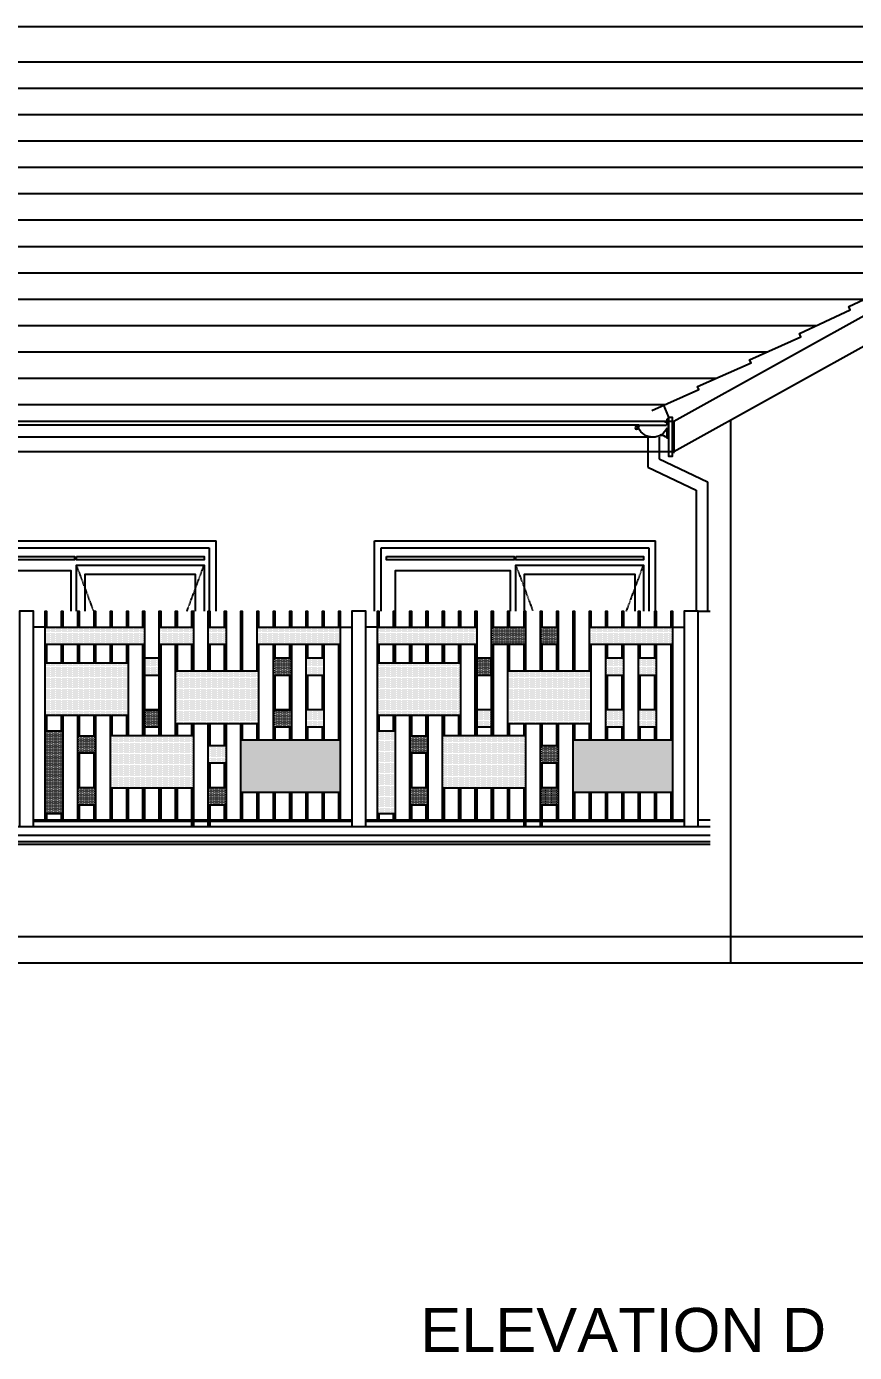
# Model space of a CAD drawing. Header units: inches. Extents: x -48459 to 205009, y 10398 to 54474.
# Drawn here: x 33188 to 37897, y 45607 to 53151 of the extents above; entities that cross this region are included whole.
import ezdxf

# ---------------------------------------------------------------- set-up
doc = ezdxf.new("R2010")
doc.units = ezdxf.units.IN
doc.header["$MEASUREMENT"] = 0
for name, pattern in [('13-42_First_Flr_Plan_XREF$0$HIDDEN', [0.375, 0.25, -0.125]), ('14-08 - Household Unit Master X-ref$0$DASHED2', [9.525, 6.35, -3.175]), ('HIDDEN', [4.5, 1.5, -1.5, 1.5])]:
    doc.linetypes.add(name, pattern=pattern)
doc.layers.add('.', color=80, linetype='Continuous', lineweight=18)
for name, color, linetype in [('10-095_Xref_Sections$0$AR-Roof', 2, 'Continuous'), ('AR-backround', 9, 'Continuous'), ('AR-BRICK', 253, 'Continuous'), ('AR-HATCH', 8, 'Continuous'), ('AR-NEW-WALL', 2, 'Continuous'), ('AR-RAILING', 8, 'Continuous'), ('AR-RAINWATER', 8, 'Continuous'), ('AR-ROOF-LINE', 8, 'Continuous'), ('AR-RWP', 8, 'Continuous'), ('AR-SECTION-LINE', 5, 'Continuous'), ('SECTION_3', 7, 'Continuous')]:
    doc.layers.add(name, color=color, linetype=linetype)
doc.layers.add('AR-DEMOLITIONS', color=1, linetype='13-42_First_Flr_Plan_XREF$0$HIDDEN', true_color=0xff0000)
doc.styles.add('MS_1.100_5.0mm', font='arial.ttf', dxfattribs={"height": 500})
pattern_1 = [(0, (3780.255, 0), (3.125, 6.25), [0, -6.25])]
pattern_2 = [(0, (5670.382, 0), (3.125, 6.25), [0, -6.25])]
pattern_3 = [(0, (3779.975, -294.351), (3.125, 6.25), [0, -6.25])]
pattern_4 = [(0, (5670.382, -294.351), (3.125, 6.25), [0, -6.25])]

# ---------------------------------------------------------------- blocks, each defined once
blk = doc.blocks.new('GUTTER END')
at = {"layer": '10-095_Xref_Sections$0$AR-Roof', "color": 8}
for p, q in [((0, -110), (0, 0)), ((0, 0), (8, 0)), ((8, -15.7), (8, 0)), ((8, -10), (18.2, -20.2)), ((8, -15.7), (15.4, -23)), ((8, -109.5), (8, -52.5)), ((167.7, -35.9), (10.6, -35.9)), ((15.4, -23), (18.2, -20.2)), ((165, -43.7), (167.2, -36.5)), ((182.4, -43.7), (165, -43.7)), ((169.4, -37.1), (168.1, -42.4)), ((174.4, -51.7), (170.4, -51.7)), ((0, -110), (6.1, -110))]:
    blk.add_line(p, q, dxfattribs=at)
blk.add_circle((182.4, -51.7), 8, dxfattribs=at)
for centre, radius, start, end in [((89, -15.7), 81, 180, 194.48071), ((89, -15.7), 89, 204.47912, 336.14055), ((168.2, -36.8), 1, 71.55544, 162.92141), ((169, -42.7), 1, 166.03075, 270), ((168.4, -36.9), 1, 346.03075, 71.55544), ((6.1, -106), 4, 270, 317.14473), ((38.8, -131.8), 37.7, 67.92205, 142.22838)]:
    blk.add_arc(centre, radius, start, end, dxfattribs=at)
blk = doc.blocks.new('A$Cdd12decc')
at = {"layer": 'AR-backround'}
for p, q in [((0, 0), (0, 400)), ((0, 400), (1599.7, 400)), ((1599.7, 0), (1599.7, 400))]:
    blk.add_line(p, q, dxfattribs=at)
at = {"layer": 'AR-backround', "linetype": '14-08 - Household Unit Master X-ref$0$DASHED2', "ltscale": 0.5}
blk.add_lwpolyline([(38.7, 0), (38.7, 361.3), (1561, 361.3), (1561, 0)], dxfattribs=at)
at = {"layer": 'AR-backround'}
for points in [[(68.5, 311.5), (794.8, 311.5), (794.8, 291.5), (68.5, 291.5)], [(804.8, 311.5), (1531.2, 311.5), (1531.2, 291.5), (804.8, 291.5)]]:
    blk.add_lwpolyline(points, close=True, dxfattribs=at)
for points in [[(774.8, 0), (774.8, 228.9), (118.5, 228.9), (118.5, 0)], [(774.8, 0), (774.8, 228.9), (118.5, 228.9), (118.5, 0)], [(804.8, 0), (804.8, 261.5), (1531.2, 261.5), (1531.2, 0)], [(854.8, 0), (854.8, 211.5), (1481.2, 211.5), (1481.2, 0)]]:
    blk.add_lwpolyline(points, dxfattribs=at)
at = {"layer": 'AR-backround', "linetype": 'HIDDEN'}
for points in [[(804.8, 261.5), (901.9, 0)], [(1434.1, 0), (1531.2, 261.5)]]:
    blk.add_lwpolyline(points, dxfattribs=at)

msp = doc.modelspace()

# ---------------------------------------------------------------- hatches: boundary and pattern name
at = {"layer": '.', "transparency": 33554559}
h = msp.add_hatch(dxfattribs=at)
h.set_pattern_fill('DOTS', color=254, scale=100)
h.set_pattern_definition(pattern_1)
h.paths.add_polyline_path([(33858.1, 49734.2), (33293.1, 49734.2), (33293.1, 49634.2), (33858.1, 49634.2)])
h = msp.add_hatch(dxfattribs=at)
h.set_pattern_fill('DOTS', color=254, scale=100)
h.set_pattern_definition(pattern_1)
h.paths.add_polyline_path([(34136.6, 49734.2), (33942.9, 49734.2), (33942.9, 49634.2), (34136.6, 49634.2)])
h.paths.add_polyline_path([(34322.3, 49734.2), (34221.4, 49734.2), (34221.4, 49634.2), (34322.3, 49634.2)])
h.paths.add_polyline_path([(33950.9, 49558.7), (33850.1, 49558.7), (33850.1, 49458.7), (33950.9, 49458.7)])
h = msp.add_hatch(dxfattribs=at)
h.set_pattern_fill('DOTS', color=254, scale=100)
h.set_pattern_definition(pattern_1)
h.paths.add_polyline_path([(34972.1, 49734.2), (34499.9, 49734.2), (34499.9, 49634.2), (34972.1, 49634.2)])
h = msp.add_hatch(dxfattribs=at)
h.set_pattern_fill('DOTS', color=254, scale=100)
h.set_pattern_definition(pattern_2)
h.paths.add_polyline_path([(35748.2, 49734.2), (35183.2, 49734.2), (35183.2, 49634.2), (35748.2, 49634.2)])
h = msp.add_hatch(dxfattribs=at)
h.set_pattern_fill('DOTS', color=254, scale=100)
h.set_pattern_definition(pattern_2)
h.paths.add_polyline_path([(36026.7, 49734.2), (35833.1, 49734.2), (35833.1, 49634.2), (36026.7, 49634.2)])
h.paths.add_polyline_path([(36212.4, 49734.2), (36111.6, 49734.2), (36111.6, 49634.2), (36212.4, 49634.2)])
h.paths.add_polyline_path([(35841.1, 49558.7), (35740.2, 49558.7), (35740.2, 49458.7), (35841.1, 49458.7)])
h = msp.add_hatch(dxfattribs=at)
h.set_pattern_fill('DOTS', color=254, scale=100)
h.set_pattern_definition(pattern_2)
h.paths.add_polyline_path([(36862.3, 49734.2), (36390.1, 49734.2), (36390.1, 49634.2), (36862.3, 49634.2)])
h = msp.add_hatch(dxfattribs=at)
h.set_pattern_fill('DOTS', color=254, scale=100)
h.set_pattern_definition(pattern_1)
h.paths.add_polyline_path([(33765.2, 49530.7), (33293.1, 49530.7), (33293.1, 49230.7), (33765.2, 49230.7)])
h = msp.add_hatch(dxfattribs=at)
h.set_pattern_fill('DOTS', color=254, scale=100)
h.set_pattern_definition(pattern_1)
h.paths.add_polyline_path([(34693.6, 49558.7), (34592.8, 49558.7), (34592.8, 49458.7), (34693.6, 49458.7)])
h = msp.add_hatch(dxfattribs=at)
h.set_pattern_fill('DOTS', color=254, scale=100)
h.set_pattern_definition(pattern_1)
h.paths.add_polyline_path([(34879.3, 49558.7), (34778.5, 49558.7), (34778.5, 49458.7), (34879.3, 49458.7)])
h = msp.add_hatch(dxfattribs=at)
h.set_pattern_fill('DOTS', color=254, scale=100)
h.set_pattern_definition(pattern_2)
h.paths.add_polyline_path([(35655.4, 49530.7), (35183.2, 49530.7), (35183.2, 49230.7), (35655.4, 49230.7)])
h = msp.add_hatch(dxfattribs=at)
h.set_pattern_fill('DOTS', color=254, scale=100)
h.set_pattern_definition(pattern_2)
h.paths.add_polyline_path([(36583.7, 49558.7), (36482.9, 49558.7), (36482.9, 49458.7), (36583.7, 49458.7)])
h = msp.add_hatch(dxfattribs=at)
h.set_pattern_fill('DOTS', color=254, scale=100)
h.set_pattern_definition(pattern_2)
h.paths.add_polyline_path([(36769.4, 49558.7), (36668.6, 49558.7), (36668.6, 49458.7), (36769.4, 49458.7)])
h = msp.add_hatch(dxfattribs=at)
h.set_pattern_fill('DOTS', color=254, scale=100)
h.set_pattern_definition(pattern_1)
h.paths.add_polyline_path([(34507.9, 49484.1), (34035.8, 49484.1), (34035.8, 49184.1), (34507.9, 49184.1)])
h = msp.add_hatch(dxfattribs=at)
h.set_pattern_fill('DOTS', color=254, scale=100)
h.set_pattern_definition(pattern_2)
h.paths.add_polyline_path([(36398.1, 49484.1), (35925.9, 49484.1), (35925.9, 49184.1), (36398.1, 49184.1)])
h = msp.add_hatch(dxfattribs=at)
h.set_pattern_fill('DOTS', color=254, scale=100)
h.set_pattern_definition([(0, (3037.5576, -294.351), (3.125, 6.25), [0, -6.25])])
h.paths.add_polyline_path([(33950.9, 49264.4), (33850.1, 49264.4), (33850.1, 49164.4), (33950.9, 49164.4)])
h = msp.add_hatch(dxfattribs=at)
h.set_pattern_fill('DOTS', color=254, scale=100)
h.set_pattern_definition(pattern_3)
h.paths.add_polyline_path([(34693.3, 49264.4), (34592.5, 49264.4), (34592.5, 49164.4), (34693.3, 49164.4)])
h = msp.add_hatch(dxfattribs=at)
h.set_pattern_fill('DOTS', color=254, scale=100)
h.set_pattern_definition(pattern_3)
h.paths.add_polyline_path([(34879, 49264.4), (34778.2, 49264.4), (34778.2, 49164.4), (34879, 49164.4)])
h = msp.add_hatch(dxfattribs=at)
h.set_pattern_fill('DOTS', color=254, scale=100)
h.set_pattern_definition([(0, (4927.685, -294.351), (3.125, 6.25), [0, -6.25])])
h.paths.add_polyline_path([(35841.1, 49264.4), (35740.2, 49264.4), (35740.2, 49164.4), (35841.1, 49164.4)])
h = msp.add_hatch(dxfattribs=at)
h.set_pattern_fill('DOTS', color=254, scale=100)
h.set_pattern_definition(pattern_4)
h.paths.add_polyline_path([(36583.7, 49264.4), (36482.9, 49264.4), (36482.9, 49164.4), (36583.7, 49164.4)])
h = msp.add_hatch(dxfattribs=at)
h.set_pattern_fill('DOTS', color=254, scale=100)
h.set_pattern_definition(pattern_4)
h.paths.add_polyline_path([(36769.4, 49264.4), (36668.6, 49264.4), (36668.6, 49164.4), (36769.4, 49164.4)])
h = msp.add_hatch(dxfattribs=at)
h.set_pattern_fill('DOTS', color=254, scale=100)
h.set_pattern_definition([(0, (2480.535, -414.613), (3.125, 6.25), [0, -6.25])])
h.paths.add_polyline_path([(33393.9, 49144.1), (33293.1, 49144.1), (33293.1, 48671.9), (33393.9, 48671.9)])
h = msp.add_hatch(dxfattribs=at)
h.set_pattern_fill('DOTS', color=254, scale=100)
h.set_pattern_definition([(0, (2666.209, -443.0366), (3.125, 6.25), [0, -6.25])])
h.paths.add_polyline_path([(33579.6, 49115.7), (33478.7, 49115.7), (33478.7, 49015.7), (33579.6, 49015.7)])
h = msp.add_hatch(dxfattribs=at)
h.set_pattern_fill('DOTS', color=254, scale=100)
h.set_pattern_definition([(0, (4151.603, -413.4455), (3.125, 6.25), [0, -6.25])])
h.paths.add_polyline_path([(34136.6, 49117.3), (33664.4, 49117.3), (33664.4, 48817.3), (34136.6, 48817.3)])
h = msp.add_hatch(dxfattribs=at)
h.set_pattern_fill('DOTS', color=254, scale=100)
h.set_pattern_definition([(0, (4370.662, -414.613), (3.125, 6.25), [0, -6.25])])
h.paths.add_polyline_path([(35284, 49144.1), (35183.2, 49144.1), (35183.2, 48671.9), (35284, 48671.9)])
h = msp.add_hatch(dxfattribs=at)
h.set_pattern_fill('DOTS', color=254, scale=100)
h.set_pattern_definition([(0, (4556.3365, -443.0366), (3.125, 6.25), [0, -6.25])])
h.paths.add_polyline_path([(35469.7, 49115.7), (35368.9, 49115.7), (35368.9, 49015.7), (35469.7, 49015.7)])
h = msp.add_hatch(dxfattribs=at)
h.set_pattern_fill('DOTS', color=254, scale=100)
h.set_pattern_definition([(0, (6041.7307, -413.4455), (3.125, 6.25), [0, -6.25])])
h.paths.add_polyline_path([(36026.7, 49117.3), (35554.5, 49117.3), (35554.5, 48817.3), (36026.7, 48817.3)])
h = msp.add_hatch(dxfattribs=at)
h.set_pattern_fill('DOTS', color=254, scale=100)
h.set_pattern_definition([(0, (3408.906, -498.545), (3.125, 6.25), [0, -6.25])])
h.paths.add_polyline_path([(34322.3, 49060.2), (34221.4, 49060.2), (34221.4, 48960.2), (34322.3, 48960.2)])
h = msp.add_hatch(dxfattribs=at)
h.set_pattern_fill('DOTS', color=254, scale=100)
h.set_pattern_definition([(0, (4894.3004, -437.758), (3.125, 6.25), [0, -6.25])])
h.paths.add_polyline_path([(34972.1, 49092.9), (34407.1, 49092.9), (34407.1, 48792.9), (34972.1, 48792.9)])
h = msp.add_hatch(dxfattribs=at)
h.set_pattern_fill('DOTS', color=254, scale=100)
h.set_pattern_definition([(0, (5299.0336, -498.545), (3.125, 6.25), [0, -6.25])])
h.paths.add_polyline_path([(36212.4, 49060.2), (36111.6, 49060.2), (36111.6, 48960.2), (36212.4, 48960.2)])
h = msp.add_hatch(dxfattribs=at)
h.set_pattern_fill('DOTS', color=254, scale=100)
h.set_pattern_definition([(0, (6784.428, -437.758), (3.125, 6.25), [0, -6.25])])
h.paths.add_polyline_path([(36862.3, 49092.9), (36297.2, 49092.9), (36297.2, 48792.9), (36862.3, 48792.9)])
h = msp.add_hatch(dxfattribs=at)
h.set_pattern_fill('DOTS', color=254, scale=100)
h.set_pattern_definition([(0, (2666.209, -737.388), (3.125, 6.25), [0, -6.25])])
h.paths.add_polyline_path([(33579.6, 48821.3), (33478.7, 48821.3), (33478.7, 48721.3), (33579.6, 48721.3)])
h = msp.add_hatch(dxfattribs=at)
h.set_pattern_fill('DOTS', color=254, scale=100)
h.set_pattern_definition([(0, (3408.906, -737.388), (3.125, 6.25), [0, -6.25])])
h.paths.add_polyline_path([(34322.3, 48821.3), (34221.4, 48821.3), (34221.4, 48721.3), (34322.3, 48721.3)])
h = msp.add_hatch(dxfattribs=at)
h.set_pattern_fill('DOTS', color=254, scale=100)
h.set_pattern_definition([(0, (4556.3365, -737.388), (3.125, 6.25), [0, -6.25])])
h.paths.add_polyline_path([(35469.7, 48821.3), (35368.9, 48821.3), (35368.9, 48721.3), (35469.7, 48721.3)])
h = msp.add_hatch(dxfattribs=at)
h.set_pattern_fill('DOTS', color=254, scale=100)
h.set_pattern_definition([(0, (5299.0336, -737.388), (3.125, 6.25), [0, -6.25])])
h.paths.add_polyline_path([(36212.4, 48821.3), (36111.6, 48821.3), (36111.6, 48721.3), (36212.4, 48721.3)])
at = {"layer": 'AR-BRICK', "transparency": 33554687}
h = msp.add_hatch(dxfattribs=at)
h.set_pattern_fill('ANSI31', color=254, scale=1200, angle=135)
h.paths.add_polyline_path([(38714.8, 52001.3), (38707, 52017.6), (38995.1, 52155.7), (38987.3, 52172), (39275.3, 52310.1), (39267.6, 52326.3), (39555.6, 52464.5), (39547.9, 52480.7), (39835.9, 52618.9), (39828.1, 52635.1), (40116.2, 52773.3), (40108.4, 52789.5), (40396.5, 52927.7), (40388.7, 52943.9), (40525.1, 53009.3), (28019.7, 53009.3), (28019.7, 50904.9), (36827.1, 50904.9), (36831.4, 50909.1), (36831.4, 50919.1), (36842.2, 50929.1), (36812, 50996.4), (37012.1, 51086.4), (37004.9, 51102.6), (37309.2, 51237.1), (37301.1, 51255), (37592.3, 51385.9), (37584.1, 51403.6), (37873.3, 51538.9), (37864.4, 51557.9), (38153.6, 51693.3), (38144.5, 51712.8), (38434, 51847.9), (38426.7, 51863.2)])

# ---------------------------------------------------------------- linework, layer by layer
at = {"layer": 'AR-backround', "color": 254, "transparency": 33554559}
for p, q in [((36670.9, 50883.3), (28019.7, 50883.3)), ((36749.9, 50814.5), (28019.7, 50814.5))]:
    msp.add_line(p, q, dxfattribs=at)
at = {"layer": 'AR-HATCH'}
for p, q in [((29300.1, 47974.2), (37188, 47974.2)), ((37188, 47974.2), (44123.9, 47974.2))]:
    msp.add_line(p, q, dxfattribs=at)
at = {"layer": 'AR-NEW-WALL'}
msp.add_line((37192.6, 50912.9), (37192.6, 47824.2), dxfattribs=at)
at = {"layer": 'AR-RAILING'}
for p, q in [((34136.6, 49184.1), (34136.6, 48599.2)), ((34221.4, 48599.2), (34221.4, 49184.1)), ((36026.7, 49184.1), (36026.7, 48599.2)), ((36111.6, 48599.2), (36111.6, 49184.1)), ((34128.6, 48599.2), (34128.6, 48817.3)), ((36018.7, 48599.2), (36018.7, 48817.3)), ((34229.4, 48721.3), (34229.4, 48599.2)), ((36119.6, 48721.3), (36119.6, 48599.2))]:
    msp.add_line(p, q, dxfattribs=at)
for points in [[(33227.5, 48599.2), (33227.5, 49824.2), (33147.5, 49824.2), (33147.5, 48599.2)], [(33301.1, 48671.9), (33301.1, 48637.2), (33293.1, 48637.2), (33293.1, 49824.2), (33301.1, 49824.2), (33301.1, 49734.2)], [(33385.9, 49734.2), (33385.9, 49824.2), (33393.9, 49824.2), (33393.9, 49734.2)], [(33478.7, 49734.2), (33478.7, 49824.2), (33486.7, 49824.2), (33486.7, 49734.2)], [(33571.6, 49734.2), (33571.6, 49824.2), (33579.6, 49824.2), (33579.6, 49734.2)], [(33664.4, 49734.2), (33664.4, 49824.2), (33672.4, 49824.2), (33672.4, 49734.2)], [(33757.2, 49734.2), (33757.2, 49824.2), (33765.2, 49824.2), (33765.2, 49734.2)], [(33850.1, 49734.2), (33850.1, 49824.2), (33858.1, 49824.2), (33858.1, 49117.3)], [(33942.9, 49117.3), (33942.9, 49824.2), (33950.9, 49824.2), (33950.9, 49734.2)], [(34035.8, 49734.2), (34035.8, 49824.2), (34043.8, 49824.2), (34043.8, 49734.2)], [(34128.6, 49734.2), (34128.6, 49824.2), (34136.6, 49824.2), (34136.6, 49484.1)], [(34221.4, 49484.1), (34221.4, 49824.2), (34229.4, 49824.2), (34229.4, 49734.2)], [(34314.3, 49734.2), (34314.3, 49824.2), (34322.3, 49824.2), (34322.3, 49484.1)], [(34407.1, 49484.1), (34407.1, 49824.2), (34415.1, 49824.2), (34415.1, 49484.1)], [(34499.9, 49484.1), (34499.9, 49824.2), (34507.9, 49824.2), (34507.9, 49734.2)], [(34592.8, 49734.2), (34592.8, 49824.2), (34600.8, 49824.2), (34600.8, 49734.2)], [(34685.9, 49734.2), (34685.9, 49824.2), (34693.9, 49824.2), (34693.9, 49734.2)], [(34778.5, 49734.2), (34778.5, 49824.2), (34786.5, 49824.2), (34786.5, 49734.2)], [(34871.3, 49734.2), (34871.3, 49824.2), (34879.3, 49824.2), (34879.3, 49734.2)], [(34964.1, 49734.2), (34964.1, 49824.2), (34972.1, 49824.2), (34972.1, 48637.2), (34964.1, 48637.2), (34964.1, 48792.9)], [(35117.7, 48599.2), (35117.7, 49824.2), (35037.7, 49824.2), (35037.7, 48599.2)], [(35191.2, 48671.9), (35191.2, 48637.2), (35183.2, 48637.2), (35183.2, 49824.2), (35191.2, 49824.2), (35191.2, 49734.2)], [(35276, 49734.2), (35276, 49824.2), (35284, 49824.2), (35284, 49734.2)], [(35368.9, 49734.2), (35368.9, 49824.2), (35376.9, 49824.2), (35376.9, 49734.2)], [(35461.7, 49734.2), (35461.7, 49824.2), (35469.7, 49824.2), (35469.7, 49734.2)], [(35554.5, 49734.2), (35554.5, 49824.2), (35562.5, 49824.2), (35562.5, 49734.2)], [(35647.4, 49734.2), (35647.4, 49824.2), (35655.4, 49824.2), (35655.4, 49734.2)], [(35740.2, 49734.2), (35740.2, 49824.2), (35748.2, 49824.2), (35748.2, 49117.3)], [(35833.1, 49117.3), (35833.1, 49824.2), (35841.1, 49824.2), (35841.1, 49734.2)], [(35925.9, 49734.2), (35925.9, 49824.2), (35933.9, 49824.2), (35933.9, 49734.2)], [(36018.7, 49734.2), (36018.7, 49824.2), (36026.7, 49824.2), (36026.7, 49484.1)], [(36111.6, 49484.1), (36111.6, 49824.2), (36119.6, 49824.2), (36119.6, 49734.2)], [(36204.4, 49734.2), (36204.4, 49824.2), (36212.4, 49824.2), (36212.4, 49484.1)], [(36297.2, 49484.1), (36297.2, 49824.2), (36305.2, 49824.2), (36305.2, 49484.1)], [(36390.1, 49484.1), (36390.1, 49824.2), (36398.1, 49824.2), (36398.1, 49734.2)], [(36482.9, 49734.2), (36482.9, 49824.2), (36490.9, 49824.2), (36490.9, 49734.2)], [(36576, 49734.2), (36576, 49824.2), (36584, 49824.2), (36584, 49734.2)], [(36668.6, 49734.2), (36668.6, 49824.2), (36676.6, 49824.2), (36676.6, 49734.2)], [(36761.4, 49734.2), (36761.4, 49824.2), (36769.4, 49824.2), (36769.4, 49734.2)], [(36854.3, 49734.2), (36854.3, 49824.2), (36862.3, 49824.2), (36862.3, 48637.2), (36854.3, 48637.2), (36854.3, 48792.9)], [(37007.8, 48599.2), (37007.8, 49824.2), (36927.8, 49824.2), (36927.8, 48599.2)], [(33301.1, 49634.2), (33301.1, 49530.7)], [(33385.9, 49530.7), (33385.9, 49634.2)], [(33393.9, 49634.2), (33393.9, 49530.7)], [(33478.7, 49530.7), (33478.7, 49634.2)], [(33486.7, 49634.2), (33486.7, 49530.7)], [(33571.6, 49530.7), (33571.6, 49634.2)], [(33579.6, 49634.2), (33579.6, 49530.7)], [(33664.4, 49530.7), (33664.4, 49634.2)], [(33672.4, 49634.2), (33672.4, 49530.7)], [(33757.2, 49530.7), (33757.2, 49634.2)], [(33765.2, 49634.2), (33765.2, 49117.3)], [(33850.1, 49117.3), (33850.1, 49634.2)], [(33950.9, 49634.2), (33950.9, 49117.3)], [(34035.8, 49117.3), (34035.8, 49634.2)], [(34043.8, 49634.2), (34043.8, 49484.1)], [(34128.6, 49484.1), (34128.6, 49634.2)], [(34229.4, 49634.2), (34229.4, 49484.1)], [(34314.3, 49484.1), (34314.3, 49634.2)], [(34507.9, 49634.2), (34507.9, 49092.9)], [(34592.8, 49092.9), (34592.8, 49634.2)], [(34600.8, 49634.2), (34600.8, 49558.7)], [(34685.9, 49558.7), (34685.9, 49634.2)], [(34693.9, 49634.2), (34693.9, 49092.9)], [(34778.5, 49092.9), (34778.5, 49634.2)], [(34786.5, 49634.2), (34786.5, 49558.7)], [(34871.3, 49558.7), (34871.3, 49634.2)], [(34879.3, 49634.2), (34879.3, 49092.9)], [(34964.1, 49092.9), (34964.1, 49634.2)], [(35191.2, 49634.2), (35191.2, 49530.7)], [(35276, 49530.7), (35276, 49634.2)], [(35284, 49634.2), (35284, 49530.7)], [(35368.9, 49530.7), (35368.9, 49634.2)], [(35376.9, 49634.2), (35376.9, 49530.7)], [(35461.7, 49530.7), (35461.7, 49634.2)], [(35469.7, 49634.2), (35469.7, 49530.7)], [(35554.5, 49530.7), (35554.5, 49634.2)], [(35562.5, 49634.2), (35562.5, 49530.7)], [(35647.4, 49530.7), (35647.4, 49634.2)], [(35655.4, 49634.2), (35655.4, 49117.3)], [(35740.2, 49117.3), (35740.2, 49634.2)], [(35841.1, 49634.2), (35841.1, 49117.3)], [(35925.9, 49117.3), (35925.9, 49634.2)], [(35933.9, 49634.2), (35933.9, 49484.1)], [(36018.7, 49484.1), (36018.7, 49634.2)], [(36119.6, 49634.2), (36119.6, 49484.1)], [(36204.4, 49484.1), (36204.4, 49634.2)], [(36398.1, 49634.2), (36398.1, 49092.9)], [(36482.9, 49092.9), (36482.9, 49634.2)], [(36490.9, 49634.2), (36490.9, 49558.7)], [(36576, 49558.7), (36576, 49634.2)], [(36584, 49634.2), (36584, 49092.9)], [(36668.6, 49092.9), (36668.6, 49634.2)], [(36676.6, 49634.2), (36676.6, 49558.7)], [(36761.4, 49558.7), (36761.4, 49634.2)], [(36769.4, 49634.2), (36769.4, 49092.9)], [(36854.3, 49092.9), (36854.3, 49634.2)], [(33293.1, 49530.7), (33765.2, 49530.7), (33765.2, 49230.7), (33293.1, 49230.7), (33293.1, 49530.7)], [(35183.2, 49530.7), (35655.4, 49530.7), (35655.4, 49230.7), (35183.2, 49230.7), (35183.2, 49530.7)], [(34035.8, 49484.1), (34507.9, 49484.1), (34507.9, 49184.1), (34035.8, 49184.1), (34035.8, 49484.1)], [(34600.8, 49458.7), (34600.8, 49264.4)], [(34685.9, 49264.4), (34685.9, 49458.7)], [(34786.5, 49458.7), (34786.5, 49264.4)], [(34871.3, 49264.4), (34871.3, 49458.7)], [(35925.9, 49484.1), (36398.1, 49484.1), (36398.1, 49184.1), (35925.9, 49184.1), (35925.9, 49484.1)], [(36490.9, 49458.7), (36490.9, 49264.4)], [(36576, 49264.4), (36576, 49458.7)], [(36676.6, 49458.7), (36676.6, 49264.4)], [(36761.4, 49264.4), (36761.4, 49458.7)], [(33301.1, 49230.7), (33301.1, 49144.1)], [(33393.9, 49230.7), (33393.9, 48637.2), (33385.9, 48637.2), (33385.9, 48671.9)], [(33385.9, 49144.1), (33385.9, 49230.7)], [(33486.7, 48721.3), (33486.7, 48637.2), (33478.7, 48637.2), (33478.7, 49230.7)], [(33486.7, 49230.7), (33486.7, 49115.7)], [(33579.6, 49230.7), (33579.6, 48637.2), (33571.6, 48637.2), (33571.6, 48721.3)], [(33571.6, 49115.7), (33571.6, 49230.7)], [(33672.4, 48817.3), (33672.4, 48637.2), (33664.4, 48637.2), (33664.4, 49230.7)], [(33672.4, 49230.7), (33672.4, 49117.3)], [(33757.2, 49117.3), (33757.2, 49230.7)], [(35191.2, 49230.7), (35191.2, 49144.1)], [(35284, 49230.7), (35284, 48637.2), (35276, 48637.2), (35276, 48671.9)], [(35276, 49144.1), (35276, 49230.7)], [(35376.9, 48721.3), (35376.9, 48637.2), (35368.9, 48637.2), (35368.9, 49230.7)], [(35376.9, 49230.7), (35376.9, 49115.7)], [(35469.7, 49230.7), (35469.7, 48637.2), (35461.7, 48637.2), (35461.7, 48721.3)], [(35461.7, 49115.7), (35461.7, 49230.7)], [(35562.5, 48817.3), (35562.5, 48637.2), (35554.5, 48637.2), (35554.5, 49230.7)], [(35562.5, 49230.7), (35562.5, 49117.3)], [(35647.4, 49117.3), (35647.4, 49230.7)], [(33293.1, 48671.9), (33293.1, 49144.1), (33393.9, 49144.1), (33393.9, 48671.9), (33293.9, 48671.9)], [(33664.4, 49117.3), (34136.6, 49117.3), (34136.6, 48817.3), (33664.4, 48817.3), (33664.4, 49117.3)], [(34043.8, 49184.1), (34043.8, 49117.3)], [(34128.6, 49117.3), (34128.6, 49184.1)], [(34229.4, 49184.1), (34229.4, 49060.2)], [(34322.3, 49184.1), (34322.3, 48637.2), (34314.3, 48637.2), (34314.3, 48721.3)], [(34314.3, 49060.2), (34314.3, 49184.1)], [(34415.1, 48792.9), (34415.1, 48637.2), (34407.1, 48637.2), (34407.1, 49184.1)], [(34415.1, 49184.1), (34415.1, 49092.9)], [(34499.9, 49092.9), (34499.9, 49184.1)], [(34600.8, 49164.4), (34600.8, 49092.9)], [(34685.9, 49092.9), (34685.9, 49164.4)], [(34786.5, 49164.4), (34786.5, 49092.9)], [(34871.3, 49092.9), (34871.3, 49164.4)], [(35183.2, 48671.9), (35183.2, 49144.1), (35284, 49144.1), (35284, 48671.9), (35184, 48671.9)], [(35554.5, 49117.3), (36026.7, 49117.3), (36026.7, 48817.3), (35554.5, 48817.3), (35554.5, 49117.3)], [(35933.9, 49184.1), (35933.9, 49117.3)], [(36018.7, 49117.3), (36018.7, 49184.1)], [(36119.6, 49184.1), (36119.6, 49060.2)], [(36212.4, 49184.1), (36212.4, 48637.2), (36204.4, 48637.2), (36204.4, 48721.3)], [(36204.4, 49060.2), (36204.4, 49184.1)], [(36305.2, 48792.9), (36305.2, 48637.2), (36297.2, 48637.2), (36297.2, 49184.1)], [(36305.2, 49184.1), (36305.2, 49092.9)], [(36390.1, 49092.9), (36390.1, 49184.1)], [(36490.9, 49164.4), (36490.9, 49092.9)], [(36576, 49092.9), (36576, 49164.4)], [(36676.6, 49164.4), (36676.6, 49092.9)], [(36761.4, 49092.9), (36761.4, 49164.4)], [(34407.1, 49092.9), (34972.1, 49092.9), (34972.1, 48792.9), (34407.1, 48792.9), (34407.1, 49092.9)], [(36297.2, 49092.9), (36862.3, 49092.9), (36862.3, 48792.9), (36297.2, 48792.9), (36297.2, 49092.9)], [(33486.7, 49015.7), (33486.7, 48821.3)], [(33571.6, 48821.3), (33571.6, 49015.7)], [(35376.9, 49015.7), (35376.9, 48821.3)], [(35461.7, 48821.3), (35461.7, 49015.7)], [(34229.4, 48960.2), (34229.4, 48821.3)], [(34314.3, 48821.3), (34314.3, 48960.2)], [(36119.6, 48960.2), (36119.6, 48821.3)], [(36204.4, 48821.3), (36204.4, 48960.2)], [(33765.2, 48817.3), (33765.2, 48637.2), (33757.2, 48637.2), (33757.2, 48817.3)], [(33858.1, 48817.3), (33858.1, 48637.2), (33850.1, 48637.2), (33850.1, 48817.3)], [(33950.9, 48817.3), (33950.9, 48637.2), (33942.9, 48637.2), (33942.9, 48817.3)], [(34043.8, 48817.3), (34043.8, 48637.2), (34035.8, 48637.2), (34035.8, 48817.3)], [(35655.4, 48817.3), (35655.4, 48637.2), (35647.4, 48637.2), (35647.4, 48817.3)], [(35748.2, 48817.3), (35748.2, 48637.2), (35740.2, 48637.2), (35740.2, 48817.3)], [(35841.1, 48817.3), (35841.1, 48637.2), (35833.1, 48637.2), (35833.1, 48817.3)], [(35933.9, 48817.3), (35933.9, 48637.2), (35925.9, 48637.2), (35925.9, 48817.3)], [(34507.9, 48792.9), (34507.9, 48637.2), (34499.9, 48637.2), (34499.9, 48792.9)], [(34600.8, 48792.9), (34600.8, 48637.2), (34592.8, 48637.2), (34592.8, 48792.9)], [(34693.9, 48792.9), (34693.9, 48637.2), (34685.9, 48637.2), (34685.9, 48792.9)], [(34786.5, 48792.9), (34786.5, 48637.2), (34778.5, 48637.2), (34778.5, 48792.9)], [(34879.3, 48792.9), (34879.3, 48637.2), (34871.3, 48637.2), (34871.3, 48792.9)], [(36398.1, 48792.9), (36398.1, 48637.2), (36390.1, 48637.2), (36390.1, 48792.9)], [(36490.9, 48792.9), (36490.9, 48637.2), (36482.9, 48637.2), (36482.9, 48792.9)], [(36584, 48792.9), (36584, 48637.2), (36576, 48637.2), (36576, 48792.9)], [(36676.6, 48792.9), (36676.6, 48637.2), (36668.6, 48637.2), (36668.6, 48792.9)], [(36769.4, 48792.9), (36769.4, 48637.2), (36761.4, 48637.2), (36761.4, 48792.9)]]:
    msp.add_lwpolyline(points, dxfattribs=at)
for points in [[(33850.1, 49264.4), (33950.9, 49264.4), (33950.9, 49164.4), (33850.1, 49164.4)], [(34593.1, 49264.4), (34693.9, 49264.4), (34693.9, 49164.4), (34593.1, 49164.4)], [(34778.5, 49264.4), (34879.3, 49264.4), (34879.3, 49164.4), (34778.5, 49164.4)], [(35740.2, 49264.4), (35841.1, 49264.4), (35841.1, 49164.4), (35740.2, 49164.4)], [(36483.2, 49264.4), (36584, 49264.4), (36584, 49164.4), (36483.2, 49164.4)], [(36668.6, 49264.4), (36769.4, 49264.4), (36769.4, 49164.4), (36668.6, 49164.4)], [(33478.7, 49115.7), (33579.6, 49115.7), (33579.6, 49015.7), (33478.7, 49015.7)], [(35368.9, 49115.7), (35469.7, 49115.7), (35469.7, 49015.7), (35368.9, 49015.7)], [(34221.4, 49060.2), (34322.3, 49060.2), (34322.3, 48960.2), (34221.4, 48960.2)], [(36111.6, 49060.2), (36212.4, 49060.2), (36212.4, 48960.2), (36111.6, 48960.2)], [(33478.7, 48821.3), (33579.6, 48821.3), (33579.6, 48721.3), (33478.7, 48721.3)], [(34221.4, 48821.3), (34322.3, 48821.3), (34322.3, 48721.3), (34221.4, 48721.3)], [(35368.9, 48821.3), (35469.7, 48821.3), (35469.7, 48721.3), (35368.9, 48721.3)], [(36111.6, 48821.3), (36212.4, 48821.3), (36212.4, 48721.3), (36111.6, 48721.3)]]:
    msp.add_lwpolyline(points, close=True, dxfattribs=at)
at = {"layer": 'AR-RAINWATER'}
for p, q in [((37007.8, 49824.2), (37077.2, 49824.2)), ((33293.1, 49734.2), (33227.5, 49734.2)), ((34972.1, 49734.2), (35037.7, 49734.2)), ((35183.2, 49734.2), (35117.7, 49734.2)), ((36862.3, 49734.2), (36927.8, 49734.2)), ((29315.1, 48514.2), (37077.2, 48514.2))]:
    msp.add_line(p, q, dxfattribs=at)
for points in [[(33293.1, 49734.2), (33858.1, 49734.2), (33858.1, 49634.2), (33293.1, 49634.2), (33293.1, 49734.2)], [(34499.9, 49734.2), (34972.1, 49734.2), (34972.1, 49634.2), (34499.9, 49634.2), (34499.9, 49734.2)], [(35183.2, 49734.2), (35748.2, 49734.2), (35748.2, 49634.2), (35183.2, 49634.2), (35183.2, 49734.2)], [(36390.1, 49734.2), (36862.3, 49734.2), (36862.3, 49634.2), (36390.1, 49634.2), (36390.1, 49734.2)], [(29407.6, 48599.2), (37077.2, 48599.2)], [(33227.5, 48637.2), (34128.6, 48637.2)], [(33227.5, 48629.2), (34128.6, 48629.2)], [(34136.6, 48637.2), (34221.4, 48637.2)], [(34136.6, 48629.2), (34221.4, 48629.2)], [(34229.4, 48637.2), (35037.7, 48637.2)], [(34229.4, 48629.2), (35037.7, 48629.2)], [(35117.7, 48637.2), (36018.7, 48637.2)], [(35117.7, 48629.2), (36018.7, 48629.2)], [(36026.7, 48637.2), (36111.6, 48637.2)], [(36026.7, 48629.2), (36111.6, 48629.2)], [(36119.6, 48637.2), (36927.8, 48637.2)], [(36119.6, 48629.2), (36927.8, 48629.2)], [(37007.8, 48637.2), (37077.2, 48637.2)], [(29300.1, 48549.2), (37077.2, 48549.2)], [(29300.1, 48499.2), (37077.2, 48499.2)]]:
    msp.add_lwpolyline(points, dxfattribs=at)
for points in [[(33942.9, 49734.2), (34136.6, 49734.2), (34136.6, 49634.2), (33942.9, 49634.2)], [(34221.4, 49734.2), (34322.3, 49734.2), (34322.3, 49634.2), (34221.4, 49634.2)], [(35833.1, 49734.2), (36026.7, 49734.2), (36026.7, 49634.2), (35833.1, 49634.2)], [(36111.6, 49734.2), (36212.4, 49734.2), (36212.4, 49634.2), (36111.6, 49634.2)], [(33850.1, 49558.7), (33950.9, 49558.7), (33950.9, 49458.7), (33850.1, 49458.7)], [(34592.8, 49558.7), (34693.6, 49558.7), (34693.6, 49458.7), (34592.8, 49458.7)], [(34778.5, 49558.7), (34879.3, 49558.7), (34879.3, 49458.7), (34778.5, 49458.7)], [(35740.2, 49558.7), (35841.1, 49558.7), (35841.1, 49458.7), (35740.2, 49458.7)], [(36482.9, 49558.7), (36583.7, 49558.7), (36583.7, 49458.7), (36482.9, 49458.7)], [(36668.6, 49558.7), (36769.4, 49558.7), (36769.4, 49458.7), (36668.6, 49458.7)]]:
    msp.add_lwpolyline(points, close=True, dxfattribs=at)
at = {"layer": 'AR-ROOF-LINE'}
for p, q in [((28019.7, 53150.9), (40656.3, 53150.9)), ((36869.4, 50904.9), (40656.3, 53009.3)), ((36869.4, 50733.3), (40656.3, 52837.7)), ((36842.2, 50929.1), (36812, 50996.4)), ((28019.7, 50904.9), (36869.4, 50904.9)), ((36869.4, 50904.9), (36869.4, 50733.3)), ((28019.7, 50731.7), (36869.4, 50733.3)), ((29300.1, 47824.2), (47123.9, 47824.2))]:
    msp.add_line(p, q, dxfattribs=at)
msp.add_lwpolyline([(36745.4, 50966.5), (37012.1, 51086.4), (37004.9, 51102.6), (37309.2, 51237.1), (37301.1, 51255), (37592.3, 51385.9), (37584.1, 51403.6), (37873.3, 51538.9), (37864.4, 51557.9), (38153.6, 51693.3)], dxfattribs=at)
msp.add_lwpolyline([(36745.4, 50966.5), (37012.1, 51086.4), (37004.9, 51102.6), (37309.2, 51237.1), (37301.1, 51255), (37592.3, 51385.9), (37584.1, 51403.6), (37873.3, 51538.9), (37864.4, 51557.9), (38153.6, 51693.3)], dxfattribs=at)
at = {"layer": 'AR-RWP', "linetype": 'Continuous'}
for p, q in [((36722, 50814.5), (36722, 50643.8)), ((36787, 50814.5), (36787, 50691.5)), ((36722, 50643.8), (36996.3, 50513)), ((36787, 50691.5), (37061.3, 50560.8)), ((37061.3, 50560.8), (37061.3, 49824.2)), ((36996.3, 50513), (36996.3, 49824.2))]:
    msp.add_line(p, q, dxfattribs=at)
at = {"layer": 'AR-SECTION-LINE'}
msp.add_line((36869.4, 50722.8), (36869.4, 50904.9), dxfattribs=at)
at = {"layer": 'SECTION_3'}
msp.add_lwpolyline([(36842.2, 50929.1), (36860.2, 50929.1), (36860.2, 50704.1), (36842.2, 50704.1)], close=True, dxfattribs=at)

# ---------------------------------------------------------------- block references
at = {"layer": 'AR-backround'}
for p in [(32666.2, 49824.2), (35166.2, 49824.2)]:
    msp.add_blockref('A$Cdd12decc', p, dxfattribs=at)
at = {"layer": 'AR-DEMOLITIONS', "xscale": -1}
msp.add_blockref('GUTTER END', (36839.4, 50919.1), dxfattribs=at)

# ---------------------------------------------------------------- texts
at = {"layer": 'Defpoints', "insert": (33888.6, 45860.1), "char_height": 250, "attachment_point": 1, "style": 'MS_1.100_5.0mm'}
msp.add_mtext_dynamic_manual_height_columns('\\pxqc;ELEVATION D', width=5386.081, gutter_width=5000, heights=[0], dxfattribs=at)

doc.saveas('drawing.dxf')
